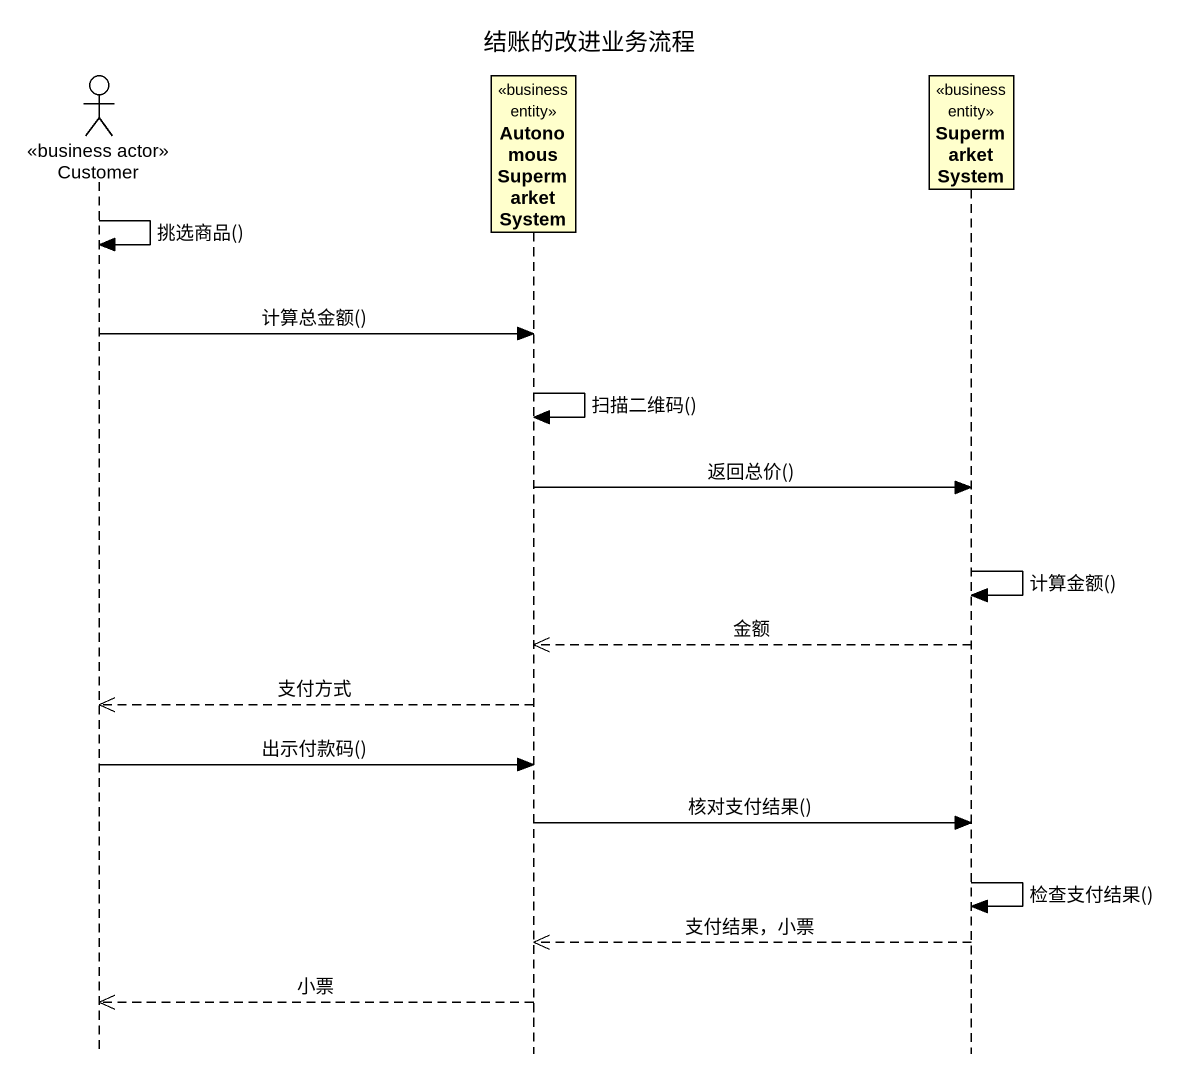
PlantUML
@startuml
title 结账的改进业务流程
hide footbox
actor Customer <<business actor>>
participant AutonomousSupermarketSystem <<business entity>>
participant SupermarketSystem <<business entity>>

Customer -> Customer : 挑选商品()
Customer -> AutonomousSupermarketSystem : 计算总金额()
AutonomousSupermarketSystem -> AutonomousSupermarketSystem : 扫描二维码()
AutonomousSupermarketSystem -> SupermarketSystem : 返回总价()
SupermarketSystem -> SupermarketSystem : 计算金额()
SupermarketSystem -->> AutonomousSupermarketSystem : 金额
AutonomousSupermarketSystem -->> Customer : 支付方式
Customer -> AutonomousSupermarketSystem : 出示付款码()
AutonomousSupermarketSystem -> SupermarketSystem : 核对支付结果()
SupermarketSystem -> SupermarketSystem : 检查支付结果()
SupermarketSystem -->> AutonomousSupermarketSystem : 支付结果，小票
AutonomousSupermarketSystem -->> Customer : 小票
@enduml
